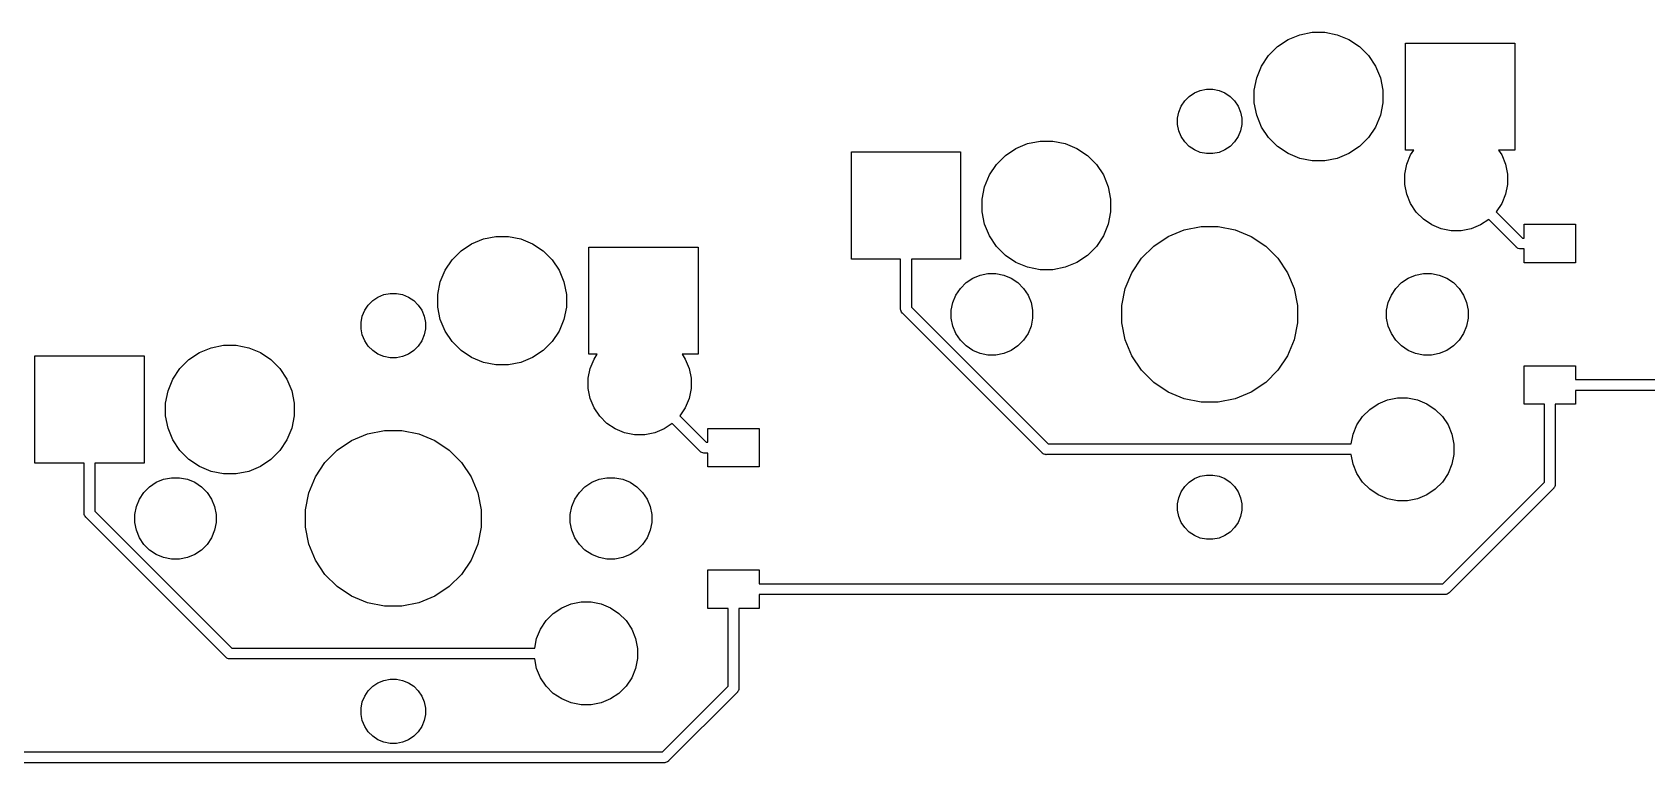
# Model space of a CAD drawing. Extents: x 52 to 337, y -160 to -34.
# Drawn here: x 215.42 to 253.08, y -94.6 to -77.56 of the extents above; entities that cross this region are included whole.
import ezdxf

# ---------------------------------------------------------------- set-up
doc = ezdxf.new("R2010")
doc.units = 0
doc.layers.add('BLACK', color=7, linetype='CONTINUOUS')

msp = doc.modelspace()

# ---------------------------------------------------------------- linework, layer by layer
at = {"layer": 'BLACK', "linetype": 'CONTINUOUS'}
for p, q in [((244.99, -77.6151), (245.28, -77.5575)), ((245.28, -77.5575), (245.575, -77.5575)), ((245.575, -77.5575), (245.865, -77.6151)), ((244.262, -78.1013), (244.471, -77.8924)), ((244.471, -77.8924), (244.717, -77.7282)), ((244.717, -77.7282), (244.99, -77.6151)), ((245.865, -77.6151), (246.138, -77.7282)), ((246.138, -77.7282), (246.384, -77.8924)), ((246.384, -77.8924), (246.593, -78.1013)), ((247.454, -80.3075), (247.454, -77.8075)), ((247.454, -77.8075), (250.004, -77.8075)), ((250.004, -77.8075), (250.004, -80.3075)), ((243.985, -78.62), (244.098, -78.347)), ((244.098, -78.347), (244.262, -78.1013)), ((246.593, -78.1013), (246.757, -78.347)), ((246.757, -78.347), (246.87, -78.62)), ((243.927, -78.9098), (243.985, -78.62)), ((246.87, -78.62), (246.927, -78.9098)), ((242.305, -79.1594), (242.409, -79.0549)), ((242.409, -79.0549), (242.532, -78.9729)), ((242.532, -78.9729), (242.669, -78.9163)), ((242.669, -78.9163), (242.814, -78.8875)), ((242.814, -78.8875), (242.961, -78.8875)), ((242.961, -78.8875), (243.106, -78.9163)), ((243.106, -78.9163), (243.243, -78.9729)), ((243.243, -78.9729), (243.366, -79.0549)), ((243.366, -79.0549), (243.47, -79.1594)), ((243.927, -79.2052), (243.927, -78.9098)), ((246.927, -78.9098), (246.927, -79.2052)), ((242.137, -79.5636), (242.166, -79.4187)), ((242.166, -79.4187), (242.223, -79.2822)), ((242.223, -79.2822), (242.305, -79.1594)), ((243.47, -79.1594), (243.552, -79.2822)), ((243.552, -79.2822), (243.609, -79.4187)), ((243.609, -79.4187), (243.637, -79.5636)), ((243.985, -79.495), (243.927, -79.2052)), ((246.927, -79.2052), (246.87, -79.495)), ((242.137, -79.7114), (242.137, -79.5636)), ((242.166, -79.8563), (242.137, -79.7114)), ((242.223, -79.9928), (242.166, -79.8563)), ((243.609, -79.8563), (243.552, -79.9928)), ((243.637, -79.7114), (243.609, -79.8563)), ((243.637, -79.5636), (243.637, -79.7114)), ((244.098, -79.768), (243.985, -79.495)), ((244.262, -80.0137), (244.098, -79.768)), ((246.757, -79.768), (246.593, -80.0137)), ((246.87, -79.495), (246.757, -79.768)), ((238.367, -80.2682), (238.64, -80.1551)), ((238.64, -80.1551), (238.93, -80.0975)), ((238.93, -80.0975), (239.225, -80.0975)), ((239.225, -80.0975), (239.515, -80.1551)), ((239.515, -80.1551), (239.788, -80.2682)), ((242.305, -80.1156), (242.223, -79.9928)), ((242.409, -80.2201), (242.305, -80.1156)), ((242.532, -80.3021), (242.409, -80.2201)), ((243.366, -80.2201), (243.243, -80.3021)), ((243.47, -80.1156), (243.366, -80.2201)), ((243.552, -79.9928), (243.47, -80.1156)), ((244.471, -80.2226), (244.262, -80.0137)), ((244.717, -80.3868), (244.471, -80.2226)), ((246.384, -80.2226), (246.138, -80.3868)), ((246.593, -80.0137), (246.384, -80.2226)), ((234.528, -82.8475), (234.528, -80.3475)), ((234.528, -80.3475), (237.077, -80.3475)), ((237.077, -80.3475), (237.077, -82.8475)), ((237.912, -80.6413), (238.121, -80.4324)), ((238.121, -80.4324), (238.367, -80.2682)), ((239.788, -80.2682), (240.034, -80.4324)), ((240.034, -80.4324), (240.243, -80.6413)), ((242.669, -80.3587), (242.532, -80.3021)), ((242.814, -80.3875), (242.669, -80.3587)), ((242.961, -80.3875), (242.814, -80.3875)), ((243.106, -80.3587), (242.961, -80.3875)), ((243.243, -80.3021), (243.106, -80.3587)), ((244.99, -80.4999), (244.717, -80.3868)), ((245.28, -80.5575), (244.99, -80.4999)), ((245.575, -80.5575), (245.28, -80.5575)), ((245.865, -80.4999), (245.575, -80.5575)), ((246.138, -80.3868), (245.865, -80.4999)), ((247.649, -80.3075), (247.454, -80.3075)), ((247.484, -80.6375), (247.574, -80.4191)), ((247.574, -80.4191), (247.649, -80.3075)), ((250.004, -80.3075), (249.626, -80.3075)), ((249.626, -80.3075), (249.701, -80.4191)), ((249.701, -80.4191), (249.791, -80.6375)), ((237.635, -81.16), (237.748, -80.887)), ((237.748, -80.887), (237.912, -80.6413)), ((240.243, -80.6413), (240.407, -80.887)), ((240.407, -80.887), (240.52, -81.16)), ((247.438, -80.8693), (247.484, -80.6375)), ((247.438, -81.1057), (247.438, -80.8693)), ((249.791, -80.6375), (249.837, -80.8693)), ((249.837, -80.8693), (249.837, -81.1057)), ((237.577, -81.4498), (237.635, -81.16)), ((240.52, -81.16), (240.577, -81.4498)), ((247.484, -81.3375), (247.438, -81.1057)), ((247.574, -81.5559), (247.484, -81.3375)), ((249.791, -81.3375), (249.701, -81.5559)), ((249.837, -81.1057), (249.791, -81.3375)), ((237.577, -81.7452), (237.577, -81.4498)), ((240.577, -81.4498), (240.577, -81.7452)), ((247.705, -81.7525), (247.574, -81.5559)), ((249.701, -81.5559), (249.573, -81.7467)), ((237.635, -82.035), (237.577, -81.7452)), ((237.748, -82.308), (237.635, -82.035)), ((240.52, -82.035), (240.407, -82.308)), ((240.577, -81.7452), (240.52, -82.035)), ((242.29, -82.1663), (242.686, -82.0875)), ((242.686, -82.0875), (243.089, -82.0875)), ((243.089, -82.0875), (243.485, -82.1663)), ((247.873, -81.9196), (247.705, -81.7525)), ((248.069, -82.0509), (247.873, -81.9196)), ((248.287, -82.1414), (248.069, -82.0509)), ((249.206, -82.0509), (248.988, -82.1414)), ((249.397, -81.9235), (249.206, -82.0509)), ((250.045, -82.5716), (249.397, -81.9235)), ((249.573, -81.7467), (250.189, -82.3625)), ((250.225, -82.3625), (250.225, -82.0375)), ((250.225, -82.0375), (251.425, -82.0375)), ((251.425, -82.0375), (251.425, -82.9375)), ((225.421, -82.6549), (225.667, -82.4907)), ((225.667, -82.4907), (225.94, -82.3776)), ((225.94, -82.3776), (226.23, -82.32)), ((226.23, -82.32), (226.525, -82.32)), ((226.525, -82.32), (226.815, -82.3776)), ((226.815, -82.3776), (227.088, -82.4907)), ((227.088, -82.4907), (227.334, -82.6549)), ((237.912, -82.5537), (237.748, -82.308)), ((240.407, -82.308), (240.243, -82.5537)), ((241.581, -82.5452), (241.916, -82.3208)), ((241.916, -82.3208), (242.29, -82.1663)), ((243.485, -82.1663), (243.859, -82.3208)), ((243.859, -82.3208), (244.194, -82.5452)), ((248.519, -82.1875), (248.287, -82.1414)), ((248.756, -82.1875), (248.519, -82.1875)), ((248.988, -82.1414), (248.756, -82.1875)), ((250.189, -82.3625), (250.225, -82.3625)), ((225.048, -83.1095), (225.212, -82.8638)), ((225.212, -82.8638), (225.421, -82.6549)), ((227.334, -82.6549), (227.543, -82.8638)), ((227.543, -82.8638), (227.707, -83.1095)), ((228.405, -85.07), (228.405, -82.57)), ((228.405, -82.57), (230.955, -82.57)), ((230.955, -82.57), (230.955, -85.07)), ((235.677, -82.8475), (234.528, -82.8475)), ((235.677, -84.0134), (235.677, -82.8475)), ((237.077, -82.8475), (235.927, -82.8475)), ((235.927, -82.8475), (235.927, -83.9677)), ((238.121, -82.7626), (237.912, -82.5537)), ((238.367, -82.9268), (238.121, -82.7626)), ((240.034, -82.7626), (239.788, -82.9268)), ((240.243, -82.5537), (240.034, -82.7626)), ((241.071, -83.1665), (241.295, -82.8307)), ((241.295, -82.8307), (241.581, -82.5452)), ((244.194, -82.5452), (244.48, -82.8307)), ((244.48, -82.8307), (244.704, -83.1665)), ((250.049, -82.5763), (250.045, -82.5716)), ((250.053, -82.5802), (250.049, -82.5763)), ((250.065, -82.5899), (250.053, -82.5802)), ((250.053, -82.5802), (250.053, -82.5802)), ((250.068, -82.5919), (250.065, -82.5899)), ((250.089, -82.6035), (250.068, -82.5919)), ((250.113, -82.6107), (250.089, -82.6035)), ((250.131, -82.6125), (250.113, -82.6107)), ((250.137, -82.6131), (250.131, -82.6125)), ((250.131, -82.6125), (250.131, -82.6125)), ((250.144, -82.6125), (250.137, -82.6131)), ((250.225, -82.6125), (250.144, -82.6125)), ((250.225, -82.9375), (250.225, -82.6125)), ((224.935, -83.3825), (225.048, -83.1095)), ((227.707, -83.1095), (227.82, -83.3825)), ((237.358, -83.2956), (237.53, -83.224)), ((237.53, -83.224), (237.714, -83.1875)), ((237.714, -83.1875), (237.901, -83.1875)), ((237.901, -83.1875), (238.085, -83.224)), ((238.085, -83.224), (238.257, -83.2956)), ((238.64, -83.0399), (238.367, -82.9268)), ((238.93, -83.0975), (238.64, -83.0399)), ((239.225, -83.0975), (238.93, -83.0975)), ((239.515, -83.0399), (239.225, -83.0975)), ((239.788, -82.9268), (239.515, -83.0399)), ((240.916, -83.5395), (241.071, -83.1665)), ((244.704, -83.1665), (244.859, -83.5395)), ((247.518, -83.2956), (247.69, -83.224)), ((247.69, -83.224), (247.874, -83.1875)), ((247.874, -83.1875), (248.061, -83.1875)), ((248.061, -83.1875), (248.245, -83.224)), ((248.245, -83.224), (248.417, -83.2956)), ((251.425, -82.9375), (250.225, -82.9375)), ((224.878, -83.6723), (224.935, -83.3825)), ((227.82, -83.3825), (227.878, -83.6723)), ((236.966, -83.6875), (237.07, -83.5319)), ((237.07, -83.5319), (237.202, -83.3996)), ((237.202, -83.3996), (237.358, -83.2956)), ((238.257, -83.2956), (238.413, -83.3996)), ((238.413, -83.3996), (238.545, -83.5319)), ((238.545, -83.5319), (238.649, -83.6875)), ((240.837, -83.9356), (240.916, -83.5395)), ((244.859, -83.5395), (244.938, -83.9356)), ((247.126, -83.6875), (247.23, -83.5319)), ((247.23, -83.5319), (247.362, -83.3996)), ((247.362, -83.3996), (247.518, -83.2956)), ((248.417, -83.2956), (248.573, -83.3996)), ((248.573, -83.3996), (248.705, -83.5319)), ((248.705, -83.5319), (248.809, -83.6875)), ((223.173, -84.0447), (223.255, -83.9219)), ((223.255, -83.9219), (223.359, -83.8174)), ((223.359, -83.8174), (223.482, -83.7354)), ((223.482, -83.7354), (223.619, -83.6788)), ((223.619, -83.6788), (223.764, -83.65)), ((223.764, -83.65), (223.911, -83.65)), ((223.911, -83.65), (224.056, -83.6788)), ((224.056, -83.6788), (224.193, -83.7354)), ((224.193, -83.7354), (224.316, -83.8174)), ((224.316, -83.8174), (224.42, -83.9219)), ((224.42, -83.9219), (224.502, -84.0447)), ((224.878, -83.9677), (224.878, -83.6723)), ((224.935, -84.2575), (224.878, -83.9677)), ((227.878, -83.9677), (227.82, -84.2575)), ((227.878, -83.6723), (227.878, -83.9677)), ((235.927, -83.9677), (239.122, -87.1625)), ((236.857, -84.0439), (236.894, -83.8604)), ((236.894, -83.8604), (236.966, -83.6875)), ((238.649, -83.6875), (238.721, -83.8604)), ((238.721, -83.8604), (238.757, -84.0439)), ((240.837, -84.3394), (240.837, -83.9356)), ((244.938, -83.9356), (244.938, -84.3394)), ((247.017, -84.0439), (247.054, -83.8604)), ((247.054, -83.8604), (247.126, -83.6875)), ((248.809, -83.6875), (248.881, -83.8604)), ((248.881, -83.8604), (248.917, -84.0439)), ((223.088, -84.3261), (223.116, -84.1812)), ((223.088, -84.4739), (223.088, -84.3261)), ((223.116, -84.1812), (223.173, -84.0447)), ((224.502, -84.0447), (224.559, -84.1812)), ((224.559, -84.1812), (224.588, -84.3261)), ((224.588, -84.3261), (224.588, -84.4739)), ((225.048, -84.5305), (224.935, -84.2575)), ((227.82, -84.2575), (227.707, -84.5305)), ((235.677, -84.0195), (235.677, -84.0134)), ((235.677, -84.0256), (235.677, -84.0195)), ((235.679, -84.044), (235.677, -84.0256)), ((235.677, -84.0256), (235.677, -84.0256)), ((235.686, -84.0676), (235.679, -84.044)), ((235.698, -84.0893), (235.686, -84.0676)), ((235.714, -84.1083), (235.698, -84.0893)), ((235.718, -84.1122), (235.714, -84.1083)), ((238.978, -87.3716), (235.718, -84.1122)), ((236.857, -84.2311), (236.857, -84.0439)), ((236.894, -84.4146), (236.857, -84.2311)), ((238.757, -84.2311), (238.721, -84.4146)), ((238.757, -84.0439), (238.757, -84.2311)), ((240.916, -84.7355), (240.837, -84.3394)), ((244.938, -84.3394), (244.859, -84.7355)), ((247.017, -84.2311), (247.017, -84.0439)), ((247.054, -84.4146), (247.017, -84.2311)), ((248.917, -84.2311), (248.881, -84.4146)), ((248.917, -84.0439), (248.917, -84.2311)), ((223.116, -84.6188), (223.088, -84.4739)), ((223.173, -84.7553), (223.116, -84.6188)), ((224.559, -84.6188), (224.502, -84.7553)), ((224.588, -84.4739), (224.559, -84.6188)), ((225.212, -84.7762), (225.048, -84.5305)), ((227.707, -84.5305), (227.543, -84.7762)), ((236.966, -84.5875), (236.894, -84.4146)), ((237.07, -84.7431), (236.966, -84.5875)), ((237.202, -84.8754), (237.07, -84.7431)), ((238.545, -84.7431), (238.413, -84.8754)), ((238.649, -84.5875), (238.545, -84.7431)), ((238.721, -84.4146), (238.649, -84.5875)), ((241.071, -85.1085), (240.916, -84.7355)), ((244.859, -84.7355), (244.704, -85.1085)), ((247.126, -84.5875), (247.054, -84.4146)), ((247.23, -84.7431), (247.126, -84.5875)), ((247.362, -84.8754), (247.23, -84.7431)), ((248.705, -84.7431), (248.573, -84.8754)), ((248.809, -84.5875), (248.705, -84.7431)), ((248.881, -84.4146), (248.809, -84.5875)), ((215.478, -87.61), (215.478, -85.11)), ((215.478, -85.11), (218.028, -85.11)), ((218.028, -85.11), (218.028, -87.61)), ((219.071, -85.1949), (219.317, -85.0307)), ((219.317, -85.0307), (219.59, -84.9176)), ((219.59, -84.9176), (219.88, -84.86)), ((219.88, -84.86), (220.175, -84.86)), ((220.175, -84.86), (220.465, -84.9176)), ((220.465, -84.9176), (220.738, -85.0307)), ((220.738, -85.0307), (220.984, -85.1949)), ((223.255, -84.8781), (223.173, -84.7553)), ((223.359, -84.9826), (223.255, -84.8781)), ((223.482, -85.0646), (223.359, -84.9826)), ((223.619, -85.1212), (223.482, -85.0646)), ((223.764, -85.15), (223.619, -85.1212)), ((224.056, -85.1212), (223.911, -85.15)), ((224.193, -85.0646), (224.056, -85.1212)), ((224.316, -84.9826), (224.193, -85.0646)), ((224.42, -84.8781), (224.316, -84.9826)), ((224.502, -84.7553), (224.42, -84.8781)), ((225.421, -84.9851), (225.212, -84.7762)), ((225.667, -85.1493), (225.421, -84.9851)), ((227.334, -84.9851), (227.088, -85.1493)), ((227.543, -84.7762), (227.334, -84.9851)), ((228.599, -85.07), (228.405, -85.07)), ((228.524, -85.1816), (228.599, -85.07)), ((230.955, -85.07), (230.576, -85.07)), ((230.576, -85.07), (230.651, -85.1816)), ((237.358, -84.9794), (237.202, -84.8754)), ((237.53, -85.051), (237.358, -84.9794)), ((237.714, -85.0875), (237.53, -85.051)), ((237.901, -85.0875), (237.714, -85.0875)), ((238.085, -85.051), (237.901, -85.0875)), ((238.257, -84.9794), (238.085, -85.051)), ((238.413, -84.8754), (238.257, -84.9794)), ((241.295, -85.4443), (241.071, -85.1085)), ((244.704, -85.1085), (244.48, -85.4443)), ((247.518, -84.9794), (247.362, -84.8754)), ((247.69, -85.051), (247.518, -84.9794)), ((247.874, -85.0875), (247.69, -85.051)), ((248.061, -85.0875), (247.874, -85.0875)), ((248.245, -85.051), (248.061, -85.0875)), ((248.417, -84.9794), (248.245, -85.051)), ((248.573, -84.8754), (248.417, -84.9794)), ((218.698, -85.6495), (218.862, -85.4038)), ((218.862, -85.4038), (219.071, -85.1949)), ((220.984, -85.1949), (221.193, -85.4038)), ((221.193, -85.4038), (221.357, -85.6495)), ((223.911, -85.15), (223.764, -85.15)), ((225.94, -85.2624), (225.667, -85.1493)), ((226.23, -85.32), (225.94, -85.2624)), ((226.525, -85.32), (226.23, -85.32)), ((226.815, -85.2624), (226.525, -85.32)), ((227.088, -85.1493), (226.815, -85.2624)), ((228.388, -85.6318), (228.434, -85.4)), ((228.434, -85.4), (228.524, -85.1816)), ((230.651, -85.1816), (230.741, -85.4)), ((230.741, -85.4), (230.788, -85.6318)), ((241.581, -85.7298), (241.295, -85.4443)), ((244.48, -85.4443), (244.194, -85.7298)), ((250.225, -86.2375), (250.225, -85.3375)), ((250.225, -85.3375), (251.425, -85.3375)), ((251.425, -85.3375), (251.425, -85.6625)), ((218.585, -85.9225), (218.698, -85.6495)), ((221.357, -85.6495), (221.47, -85.9225)), ((228.388, -85.8682), (228.388, -85.6318)), ((228.434, -86.1), (228.388, -85.8682)), ((230.788, -85.8682), (230.741, -86.1)), ((230.788, -85.6318), (230.788, -85.8682)), ((241.916, -85.9542), (241.581, -85.7298)), ((244.194, -85.7298), (243.859, -85.9542)), ((251.425, -85.6625), (268.173, -85.6625)), ((218.528, -86.2123), (218.585, -85.9225)), ((218.528, -86.5077), (218.528, -86.2123)), ((221.47, -85.9225), (221.528, -86.2123)), ((221.528, -86.2123), (221.528, -86.5077)), ((228.524, -86.3184), (228.434, -86.1)), ((230.741, -86.1), (230.651, -86.3184)), ((242.29, -86.1087), (241.916, -85.9542)), ((242.686, -86.1875), (242.29, -86.1087)), ((243.089, -86.1875), (242.686, -86.1875)), ((243.485, -86.1087), (243.089, -86.1875)), ((243.859, -85.9542), (243.485, -86.1087)), ((246.623, -86.3554), (246.819, -86.2241)), ((246.819, -86.2241), (247.037, -86.1336)), ((247.037, -86.1336), (247.269, -86.0875)), ((247.269, -86.0875), (247.506, -86.0875)), ((247.506, -86.0875), (247.738, -86.1336)), ((247.738, -86.1336), (247.956, -86.2241)), ((247.956, -86.2241), (248.152, -86.3554)), ((250.7, -86.2375), (250.225, -86.2375)), ((250.7, -88.0545), (250.7, -86.2375)), ((251.425, -86.2375), (250.95, -86.2375)), ((250.95, -86.2375), (250.95, -88.1001)), ((268.219, -85.9125), (251.425, -85.9125)), ((251.425, -85.9125), (251.425, -86.2375)), ((218.585, -86.7975), (218.528, -86.5077)), ((221.528, -86.5077), (221.47, -86.7975)), ((228.655, -86.515), (228.524, -86.3184)), ((228.823, -86.6821), (228.655, -86.515)), ((230.651, -86.3184), (230.523, -86.5092)), ((230.523, -86.5092), (231.139, -87.125)), ((246.324, -86.7191), (246.455, -86.5225)), ((246.455, -86.5225), (246.623, -86.3554)), ((248.152, -86.3554), (248.32, -86.5225)), ((248.32, -86.5225), (248.451, -86.7191)), ((218.698, -87.0705), (218.585, -86.7975)), ((221.47, -86.7975), (221.357, -87.0705)), ((222.866, -87.0833), (223.24, -86.9288)), ((223.24, -86.9288), (223.636, -86.85)), ((223.636, -86.85), (224.039, -86.85)), ((224.039, -86.85), (224.435, -86.9288)), ((224.435, -86.9288), (224.809, -87.0833)), ((229.019, -86.8134), (228.823, -86.6821)), ((229.237, -86.9039), (229.019, -86.8134)), ((229.469, -86.95), (229.237, -86.9039)), ((229.706, -86.95), (229.469, -86.95)), ((229.938, -86.9039), (229.706, -86.95)), ((230.156, -86.8134), (229.938, -86.9039)), ((230.347, -86.686), (230.156, -86.8134)), ((230.995, -87.3341), (230.347, -86.686)), ((231.175, -87.125), (231.175, -86.8)), ((231.175, -86.8), (232.375, -86.8)), ((232.375, -86.8), (232.375, -87.7)), ((246.189, -87.1625), (246.234, -86.9375)), ((246.234, -86.9375), (246.324, -86.7191)), ((248.451, -86.7191), (248.541, -86.9375)), ((248.541, -86.9375), (248.587, -87.1693)), ((218.862, -87.3162), (218.698, -87.0705)), ((219.071, -87.5251), (218.862, -87.3162)), ((221.193, -87.3162), (220.984, -87.5251)), ((221.357, -87.0705), (221.193, -87.3162)), ((222.245, -87.5932), (222.531, -87.3077)), ((222.531, -87.3077), (222.866, -87.0833)), ((224.809, -87.0833), (225.144, -87.3077)), ((225.144, -87.3077), (225.43, -87.5932)), ((230.999, -87.3388), (230.995, -87.3341)), ((231.003, -87.3427), (230.999, -87.3388)), ((231.008, -87.3467), (231.003, -87.3427)), ((231.003, -87.3427), (231.003, -87.3427)), ((231.018, -87.3544), (231.008, -87.3467)), ((231.039, -87.366), (231.018, -87.3544)), ((231.063, -87.3732), (231.039, -87.366)), ((231.081, -87.375), (231.063, -87.3732)), ((231.087, -87.3756), (231.081, -87.375)), ((231.081, -87.375), (231.081, -87.375)), ((231.094, -87.375), (231.087, -87.3756)), ((231.175, -87.375), (231.094, -87.375)), ((231.139, -87.125), (231.175, -87.125)), ((231.175, -87.7), (231.175, -87.375)), ((238.982, -87.3763), (238.978, -87.3716)), ((238.986, -87.3802), (238.982, -87.3763)), ((239.001, -87.3919), (238.986, -87.3802)), ((238.986, -87.3802), (238.986, -87.3802)), ((239.122, -87.1625), (246.189, -87.1625)), ((248.587, -87.1693), (248.587, -87.4057)), ((216.627, -87.61), (215.478, -87.61)), ((216.627, -88.7759), (216.627, -87.61)), ((218.028, -87.61), (216.877, -87.61)), ((216.877, -87.61), (216.877, -88.7302)), ((219.317, -87.6893), (219.071, -87.5251)), ((219.59, -87.8024), (219.317, -87.6893)), ((220.738, -87.6893), (220.465, -87.8024)), ((220.984, -87.5251), (220.738, -87.6893)), ((222.021, -87.929), (222.245, -87.5932)), ((225.43, -87.5932), (225.654, -87.929)), ((232.375, -87.7), (231.175, -87.7)), ((239.018, -87.4011), (239.001, -87.3919)), ((239.022, -87.4035), (239.018, -87.4011)), ((239.046, -87.4107), (239.022, -87.4035)), ((239.064, -87.4125), (239.046, -87.4107)), ((239.07, -87.4131), (239.064, -87.4125)), ((239.064, -87.4125), (239.064, -87.4125)), ((239.077, -87.4125), (239.07, -87.4131)), ((246.189, -87.4125), (239.077, -87.4125)), ((246.234, -87.6375), (246.189, -87.4125)), ((246.324, -87.8559), (246.234, -87.6375)), ((248.541, -87.6375), (248.451, -87.8559)), ((248.587, -87.4057), (248.541, -87.6375)), ((218.152, -88.1621), (218.308, -88.0581)), ((218.308, -88.0581), (218.48, -87.9865)), ((218.48, -87.9865), (218.664, -87.95)), ((218.664, -87.95), (218.851, -87.95)), ((218.851, -87.95), (219.035, -87.9865)), ((219.035, -87.9865), (219.207, -88.0581)), ((219.207, -88.0581), (219.363, -88.1621)), ((219.88, -87.86), (219.59, -87.8024)), ((220.175, -87.86), (219.88, -87.86)), ((220.465, -87.8024), (220.175, -87.86)), ((221.866, -88.302), (222.021, -87.929)), ((225.654, -87.929), (225.809, -88.302)), ((228.312, -88.1621), (228.468, -88.0581)), ((228.468, -88.0581), (228.64, -87.9865)), ((228.64, -87.9865), (228.824, -87.95)), ((228.824, -87.95), (229.011, -87.95)), ((229.011, -87.95), (229.195, -87.9865)), ((229.195, -87.9865), (229.367, -88.0581)), ((229.367, -88.0581), (229.523, -88.1621)), ((242.305, -88.1594), (242.409, -88.0549)), ((242.409, -88.0549), (242.532, -87.9729)), ((242.532, -87.9729), (242.669, -87.9163)), ((242.669, -87.9163), (242.814, -87.8875)), ((242.814, -87.8875), (242.961, -87.8875)), ((242.961, -87.8875), (243.106, -87.9163)), ((243.106, -87.9163), (243.243, -87.9729)), ((243.243, -87.9729), (243.366, -88.0549)), ((243.366, -88.0549), (243.47, -88.1594)), ((246.455, -88.0525), (246.324, -87.8559)), ((246.623, -88.2196), (246.455, -88.0525)), ((248.32, -88.0525), (248.152, -88.2196)), ((248.451, -87.8559), (248.32, -88.0525)), ((248.329, -90.425), (250.7, -88.0545)), ((250.948, -88.1308), (250.941, -88.1543)), ((250.95, -88.1124), (250.948, -88.1308)), ((250.95, -88.1001), (250.951, -88.1063)), ((250.951, -88.1063), (250.95, -88.1124)), ((250.95, -88.1124), (250.95, -88.1124)), ((217.844, -88.6229), (217.916, -88.45)), ((217.916, -88.45), (218.02, -88.2944)), ((218.02, -88.2944), (218.152, -88.1621)), ((219.363, -88.1621), (219.495, -88.2944)), ((219.495, -88.2944), (219.599, -88.45)), ((219.599, -88.45), (219.671, -88.6229)), ((221.788, -88.6981), (221.866, -88.302)), ((225.809, -88.302), (225.888, -88.6981)), ((228.004, -88.6229), (228.076, -88.45)), ((228.076, -88.45), (228.18, -88.2944)), ((228.18, -88.2944), (228.312, -88.1621)), ((229.523, -88.1621), (229.655, -88.2944)), ((229.655, -88.2944), (229.759, -88.45)), ((229.759, -88.45), (229.831, -88.6229)), ((242.137, -88.5636), (242.166, -88.4187)), ((242.166, -88.4187), (242.223, -88.2822)), ((242.223, -88.2822), (242.305, -88.1594)), ((243.47, -88.1594), (243.552, -88.2822)), ((243.552, -88.2822), (243.609, -88.4187)), ((243.609, -88.4187), (243.637, -88.5636)), ((246.819, -88.3509), (246.623, -88.2196)), ((247.037, -88.4414), (246.819, -88.3509)), ((247.269, -88.4875), (247.037, -88.4414)), ((247.506, -88.4875), (247.269, -88.4875)), ((247.738, -88.4414), (247.506, -88.4875)), ((247.956, -88.3509), (247.738, -88.4414)), ((248.152, -88.2196), (247.956, -88.3509)), ((250.909, -88.199), (248.474, -90.634)), ((250.914, -88.1951), (250.909, -88.199)), ((250.918, -88.1903), (250.914, -88.1951)), ((250.929, -88.176), (250.918, -88.1903)), ((250.918, -88.1903), (250.918, -88.1903)), ((250.931, -88.1733), (250.929, -88.176)), ((250.941, -88.1543), (250.931, -88.1733)), ((216.627, -88.782), (216.627, -88.7759)), ((216.627, -88.7881), (216.627, -88.782)), ((216.629, -88.8065), (216.627, -88.7881)), ((216.627, -88.7881), (216.627, -88.7881)), ((216.636, -88.8301), (216.629, -88.8065)), ((216.648, -88.8518), (216.636, -88.8301)), ((216.664, -88.8708), (216.648, -88.8518)), ((216.668, -88.8747), (216.664, -88.8708)), ((219.928, -92.1341), (216.668, -88.8747)), ((216.877, -88.7302), (220.072, -91.925)), ((217.808, -88.8064), (217.844, -88.6229)), ((217.808, -88.9936), (217.808, -88.8064)), ((219.671, -88.6229), (219.708, -88.8064)), ((219.708, -88.8064), (219.708, -88.9936)), ((221.788, -89.1019), (221.788, -88.6981)), ((225.888, -88.6981), (225.888, -89.1019)), ((227.968, -88.8064), (228.004, -88.6229)), ((227.968, -88.9936), (227.968, -88.8064)), ((229.831, -88.6229), (229.868, -88.8064)), ((229.868, -88.8064), (229.868, -88.9936)), ((242.137, -88.7114), (242.137, -88.5636)), ((242.166, -88.8563), (242.137, -88.7114)), ((242.223, -88.9928), (242.166, -88.8563)), ((243.609, -88.8563), (243.552, -88.9928)), ((243.637, -88.7114), (243.609, -88.8563)), ((243.637, -88.5636), (243.637, -88.7114)), ((217.844, -89.1771), (217.808, -88.9936)), ((217.916, -89.35), (217.844, -89.1771)), ((219.671, -89.1771), (219.599, -89.35)), ((219.708, -88.9936), (219.671, -89.1771)), ((221.866, -89.498), (221.788, -89.1019)), ((225.888, -89.1019), (225.809, -89.498)), ((228.004, -89.1771), (227.968, -88.9936)), ((228.076, -89.35), (228.004, -89.1771)), ((229.831, -89.1771), (229.759, -89.35)), ((229.868, -88.9936), (229.831, -89.1771)), ((242.305, -89.1156), (242.223, -88.9928)), ((242.409, -89.2201), (242.305, -89.1156)), ((242.532, -89.3021), (242.409, -89.2201)), ((243.366, -89.2201), (243.243, -89.3021)), ((243.47, -89.1156), (243.366, -89.2201)), ((243.552, -88.9928), (243.47, -89.1156)), ((218.02, -89.5056), (217.916, -89.35)), ((218.152, -89.6379), (218.02, -89.5056)), ((218.308, -89.7419), (218.152, -89.6379)), ((219.363, -89.6379), (219.207, -89.7419)), ((219.495, -89.5056), (219.363, -89.6379)), ((219.599, -89.35), (219.495, -89.5056)), ((222.021, -89.871), (221.866, -89.498)), ((225.809, -89.498), (225.654, -89.871)), ((228.18, -89.5056), (228.076, -89.35)), ((228.312, -89.6379), (228.18, -89.5056)), ((228.468, -89.7419), (228.312, -89.6379)), ((229.523, -89.6379), (229.367, -89.7419)), ((229.655, -89.5056), (229.523, -89.6379)), ((229.759, -89.35), (229.655, -89.5056)), ((242.669, -89.3587), (242.532, -89.3021)), ((242.814, -89.3875), (242.669, -89.3587)), ((242.961, -89.3875), (242.814, -89.3875)), ((243.106, -89.3587), (242.961, -89.3875)), ((243.243, -89.3021), (243.106, -89.3587)), ((218.48, -89.8135), (218.308, -89.7419)), ((218.664, -89.85), (218.48, -89.8135)), ((218.851, -89.85), (218.664, -89.85)), ((219.035, -89.8135), (218.851, -89.85)), ((219.207, -89.7419), (219.035, -89.8135)), ((222.245, -90.2068), (222.021, -89.871)), ((225.654, -89.871), (225.43, -90.2068)), ((228.64, -89.8135), (228.468, -89.7419)), ((228.824, -89.85), (228.64, -89.8135)), ((229.011, -89.85), (228.824, -89.85)), ((229.195, -89.8135), (229.011, -89.85)), ((229.367, -89.7419), (229.195, -89.8135)), ((222.531, -90.4923), (222.245, -90.2068)), ((225.43, -90.2068), (225.144, -90.4923)), ((231.175, -91), (231.175, -90.1)), ((231.175, -90.1), (232.375, -90.1)), ((232.375, -90.1), (232.375, -90.425)), ((222.866, -90.7167), (222.531, -90.4923)), ((223.24, -90.8712), (222.866, -90.7167)), ((224.809, -90.7167), (224.435, -90.8712)), ((225.144, -90.4923), (224.809, -90.7167)), ((232.375, -90.425), (248.329, -90.425)), ((248.375, -90.675), (232.375, -90.675)), ((232.375, -90.675), (232.375, -91)), ((248.381, -90.6756), (248.375, -90.675)), ((248.387, -90.675), (248.381, -90.6756)), ((248.406, -90.6732), (248.387, -90.675)), ((248.387, -90.675), (248.387, -90.675)), ((248.429, -90.666), (248.406, -90.6732)), ((248.451, -90.6544), (248.429, -90.666)), ((248.47, -90.6388), (248.451, -90.6544)), ((248.474, -90.634), (248.47, -90.6388)), ((223.636, -90.95), (223.24, -90.8712)), ((224.039, -90.95), (223.636, -90.95)), ((224.435, -90.8712), (224.039, -90.95)), ((227.405, -91.285), (227.573, -91.1179)), ((227.573, -91.1179), (227.769, -90.9866)), ((227.769, -90.9866), (227.987, -90.8961)), ((227.987, -90.8961), (228.219, -90.85)), ((228.219, -90.85), (228.456, -90.85)), ((228.456, -90.85), (228.688, -90.8961)), ((228.688, -90.8961), (228.906, -90.9866)), ((228.906, -90.9866), (229.102, -91.1179)), ((229.102, -91.1179), (229.27, -91.285)), ((231.65, -91), (231.175, -91)), ((231.65, -92.817), (231.65, -91)), ((232.375, -91), (231.9, -91)), ((231.9, -91), (231.9, -92.8626)), ((227.184, -91.7), (227.274, -91.4816)), ((227.274, -91.4816), (227.405, -91.285)), ((229.27, -91.285), (229.401, -91.4816)), ((229.401, -91.4816), (229.491, -91.7)), ((227.139, -91.925), (227.184, -91.7)), ((229.491, -91.7), (229.538, -91.9318)), ((219.932, -92.1388), (219.928, -92.1341)), ((219.936, -92.1427), (219.932, -92.1388)), ((219.951, -92.1544), (219.936, -92.1427)), ((219.936, -92.1427), (219.936, -92.1427)), ((219.959, -92.159), (219.951, -92.1544)), ((219.972, -92.166), (219.959, -92.159)), ((219.996, -92.1732), (219.972, -92.166)), ((220.014, -92.175), (219.996, -92.1732)), ((220.02, -92.1756), (220.014, -92.175)), ((220.014, -92.175), (220.014, -92.175)), ((220.027, -92.175), (220.02, -92.1756)), ((227.139, -92.175), (220.027, -92.175)), ((220.072, -91.925), (227.139, -91.925)), ((227.184, -92.4), (227.139, -92.175)), ((229.538, -92.1682), (229.491, -92.4)), ((229.538, -91.9318), (229.538, -92.1682)), ((223.619, -92.6788), (223.764, -92.65)), ((223.764, -92.65), (223.911, -92.65)), ((223.911, -92.65), (224.056, -92.6788)), ((227.274, -92.6184), (227.184, -92.4)), ((227.405, -92.815), (227.274, -92.6184)), ((229.401, -92.6184), (229.27, -92.815)), ((229.491, -92.4), (229.401, -92.6184)), ((223.173, -93.0447), (223.255, -92.9219)), ((223.255, -92.9219), (223.359, -92.8174)), ((223.359, -92.8174), (223.482, -92.7354)), ((223.482, -92.7354), (223.619, -92.6788)), ((224.056, -92.6788), (224.193, -92.7354)), ((224.193, -92.7354), (224.316, -92.8174)), ((224.316, -92.8174), (224.42, -92.9219)), ((224.42, -92.9219), (224.502, -93.0447)), ((227.573, -92.9821), (227.405, -92.815)), ((227.769, -93.1134), (227.573, -92.9821)), ((229.102, -92.9821), (228.906, -93.1134)), ((229.27, -92.815), (229.102, -92.9821)), ((230.117, -94.35), (231.65, -92.817)), ((231.859, -92.9615), (230.261, -94.559)), ((231.864, -92.9576), (231.859, -92.9615)), ((231.868, -92.9528), (231.864, -92.9576)), ((231.879, -92.9385), (231.868, -92.9528)), ((231.868, -92.9528), (231.868, -92.9528)), ((231.888, -92.9219), (231.879, -92.9385)), ((231.891, -92.9168), (231.888, -92.9219)), ((231.898, -92.8933), (231.891, -92.9168)), ((231.9, -92.8749), (231.898, -92.8933)), ((231.9, -92.8626), (231.901, -92.8687)), ((231.901, -92.8687), (231.9, -92.8749)), ((231.9, -92.8749), (231.9, -92.8749)), ((223.088, -93.3261), (223.116, -93.1812)), ((223.088, -93.4739), (223.088, -93.3261)), ((223.116, -93.1812), (223.173, -93.0447)), ((224.502, -93.0447), (224.559, -93.1812)), ((224.559, -93.1812), (224.588, -93.3261)), ((224.588, -93.3261), (224.588, -93.4739)), ((227.987, -93.2039), (227.769, -93.1134)), ((228.219, -93.25), (227.987, -93.2039)), ((228.456, -93.25), (228.219, -93.25)), ((228.688, -93.2039), (228.456, -93.25)), ((228.906, -93.1134), (228.688, -93.2039)), ((223.116, -93.6188), (223.088, -93.4739)), ((223.173, -93.7553), (223.116, -93.6188)), ((223.255, -93.8781), (223.173, -93.7553)), ((224.502, -93.7553), (224.42, -93.8781)), ((224.559, -93.6188), (224.502, -93.7553)), ((224.588, -93.4739), (224.559, -93.6188)), ((223.359, -93.9826), (223.255, -93.8781)), ((223.482, -94.0646), (223.359, -93.9826)), ((223.619, -94.1212), (223.482, -94.0646)), ((223.764, -94.15), (223.619, -94.1212)), ((223.911, -94.15), (223.764, -94.15)), ((224.056, -94.1212), (223.911, -94.15)), ((224.193, -94.0646), (224.056, -94.1212)), ((224.316, -93.9826), (224.193, -94.0646)), ((224.42, -93.8781), (224.316, -93.9826)), ((215.177, -94.35), (230.117, -94.35)), ((230.163, -94.6), (215.131, -94.6)), ((230.169, -94.6006), (230.163, -94.6)), ((230.175, -94.6), (230.169, -94.6006)), ((230.193, -94.5982), (230.175, -94.6)), ((230.175, -94.6), (230.175, -94.6)), ((230.217, -94.591), (230.193, -94.5982)), ((230.239, -94.5794), (230.217, -94.591)), ((230.258, -94.5638), (230.239, -94.5794)), ((230.261, -94.559), (230.258, -94.5638))]:
    msp.add_line(p, q, dxfattribs=at)

doc.saveas('drawing.dxf')
